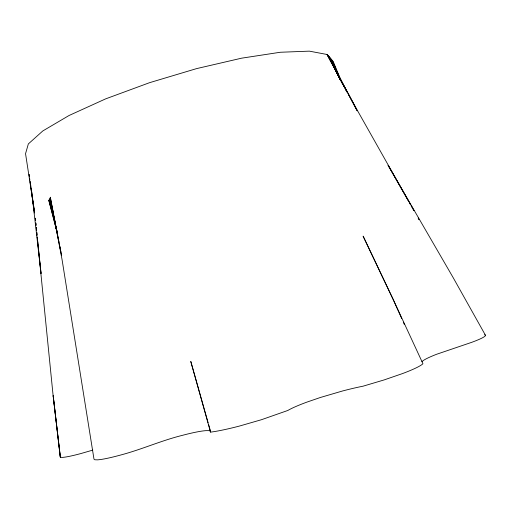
<?xml version="1.0" encoding="UTF-8"?>
<svg xmlns="http://www.w3.org/2000/svg" width="511" height="511" viewBox="0 0 511 511"><rect width="100%" height="100%" fill="white"/><g stroke="black" fill="none" stroke-linecap="round" stroke-linejoin="round"><path stroke-width="0.77" d="M92.766 450.114L81.025 453.513A37.309 3.443 -17.7 0 1 62.003 457.402L60.368 457.211L60.17 456.566L53.176 395.635L60.368 457.211L53.144 395.897L37.699 241.78M484.6 334.756L485.45 335.242A40.241 3.935 -15.7 0 1 471.717 342.332L436.739 354.225A54.722 5.813 -15.4 0 0 421.939 361.641M408.8 201.609L388.06 165.264L453.289 277.85L485.45 335.242M409.579 202.982L410.365 204.349M411.144 205.722L412.32 207.779M413.105 209.152L413.884 210.519M410.346 204.247L357.151 110.012L327.072 54.492L309.366 51.145L280.322 52.256L241.626 58.171L196.556 68.621L149.589 82.673L105.643 98.872L69.042 115.505L42.815 130.937L28.341 143.93L25.55 153.683L34.563 212.346L32.11 195.081M411.131 205.626L411.911 207.006M412.696 208.386L413.872 210.455M347.537 92.74L327.072 54.492L333.21 61.563L342.3 83.523M348.285 94.126L353.12 103.165M353.861 104.557L357.215 110.817L327.807 55.348L343.89 86.302M345.717 89.821L346.445 91.226M345.474 89.15L328.49 56.127L340.269 79.665M346.196 90.556L346.924 91.961M341.865 82.546L329.154 56.893L338.748 76.88M340.288 79.735L329.774 57.609L336.8 72.805M339.732 78.764L331.601 59.71L340.013 79.269L330.387 58.318L337.841 74.97M401.71 318.583L393.004 299.114L363.11 236.146L393.144 299.357L422.948 363.717A57.117 6.17 -16.1 0 1 402.591 373.547L384.048 379.948L363.059 386.188A54.326 6.502 -16.3 0 0 342.427 391.017L320.403 397.475L306.926 402.106A50.704 6.049 -16.3 0 0 287.834 410.461L261.491 419.703L239.633 426.008A56.612 6.324 -16.8 0 1 210.538 432.127L190.769 361.411L208.098 422.706M403.326 322.185L404.29 324.351M339.962 79.301L330.994 59.014L338.882 77.116M340.23 79.467L332.195 60.394L339.885 78.675M208.533 424.239L210.264 430.371M57.417 233.208L48.749 200.044L57.488 233.725M54.901 221.32L49.478 199.028L57.577 233.891M53.406 213.617L49.976 198.083L61.563 255.449L61.294 253.89M59.033 242.246L50.282 197.208L62.074 259.69L93.986 459.134L94.874 459.759L97.377 459.855A41.512 4.356 -17.6 0 0 120.896 454.956C141.745 449.444 161.482 440.495 182.44 435.334A45.613 5.193 -17.5 0 1 205.837 430.652L208.884 430.639L210.481 431.137L210.532 432.134M59.787 246.123L60.994 252.338M29.204 174.685L29.427 176.25M30.213 181.744L30.43 183.315M30.654 184.886L30.877 186.451M31.101 188.022L31.439 190.373M31.663 191.944L31.886 193.516M29.108 174.641L29.427 176.991M29.644 178.556L29.862 180.121M30.072 181.686L30.398 184.037M30.615 185.602L34.384 213.004M31.682 191.689L41.065 273.538L37.686 241.122M36.038 225.313L35.796 222.937L36.013 225.255M36.287 227.682L36.537 230.052M36.779 232.428L37.028 234.798M37.277 237.168L37.52 239.538M36.255 227.619L36.575 230.761M36.735 232.339L37.06 235.482M37.22 237.059L37.539 240.202M418.969 219.436L418.19 218.063L418.969 219.423M35.546 220.567L35.297 218.197L35.534 220.535"/></g></svg>
